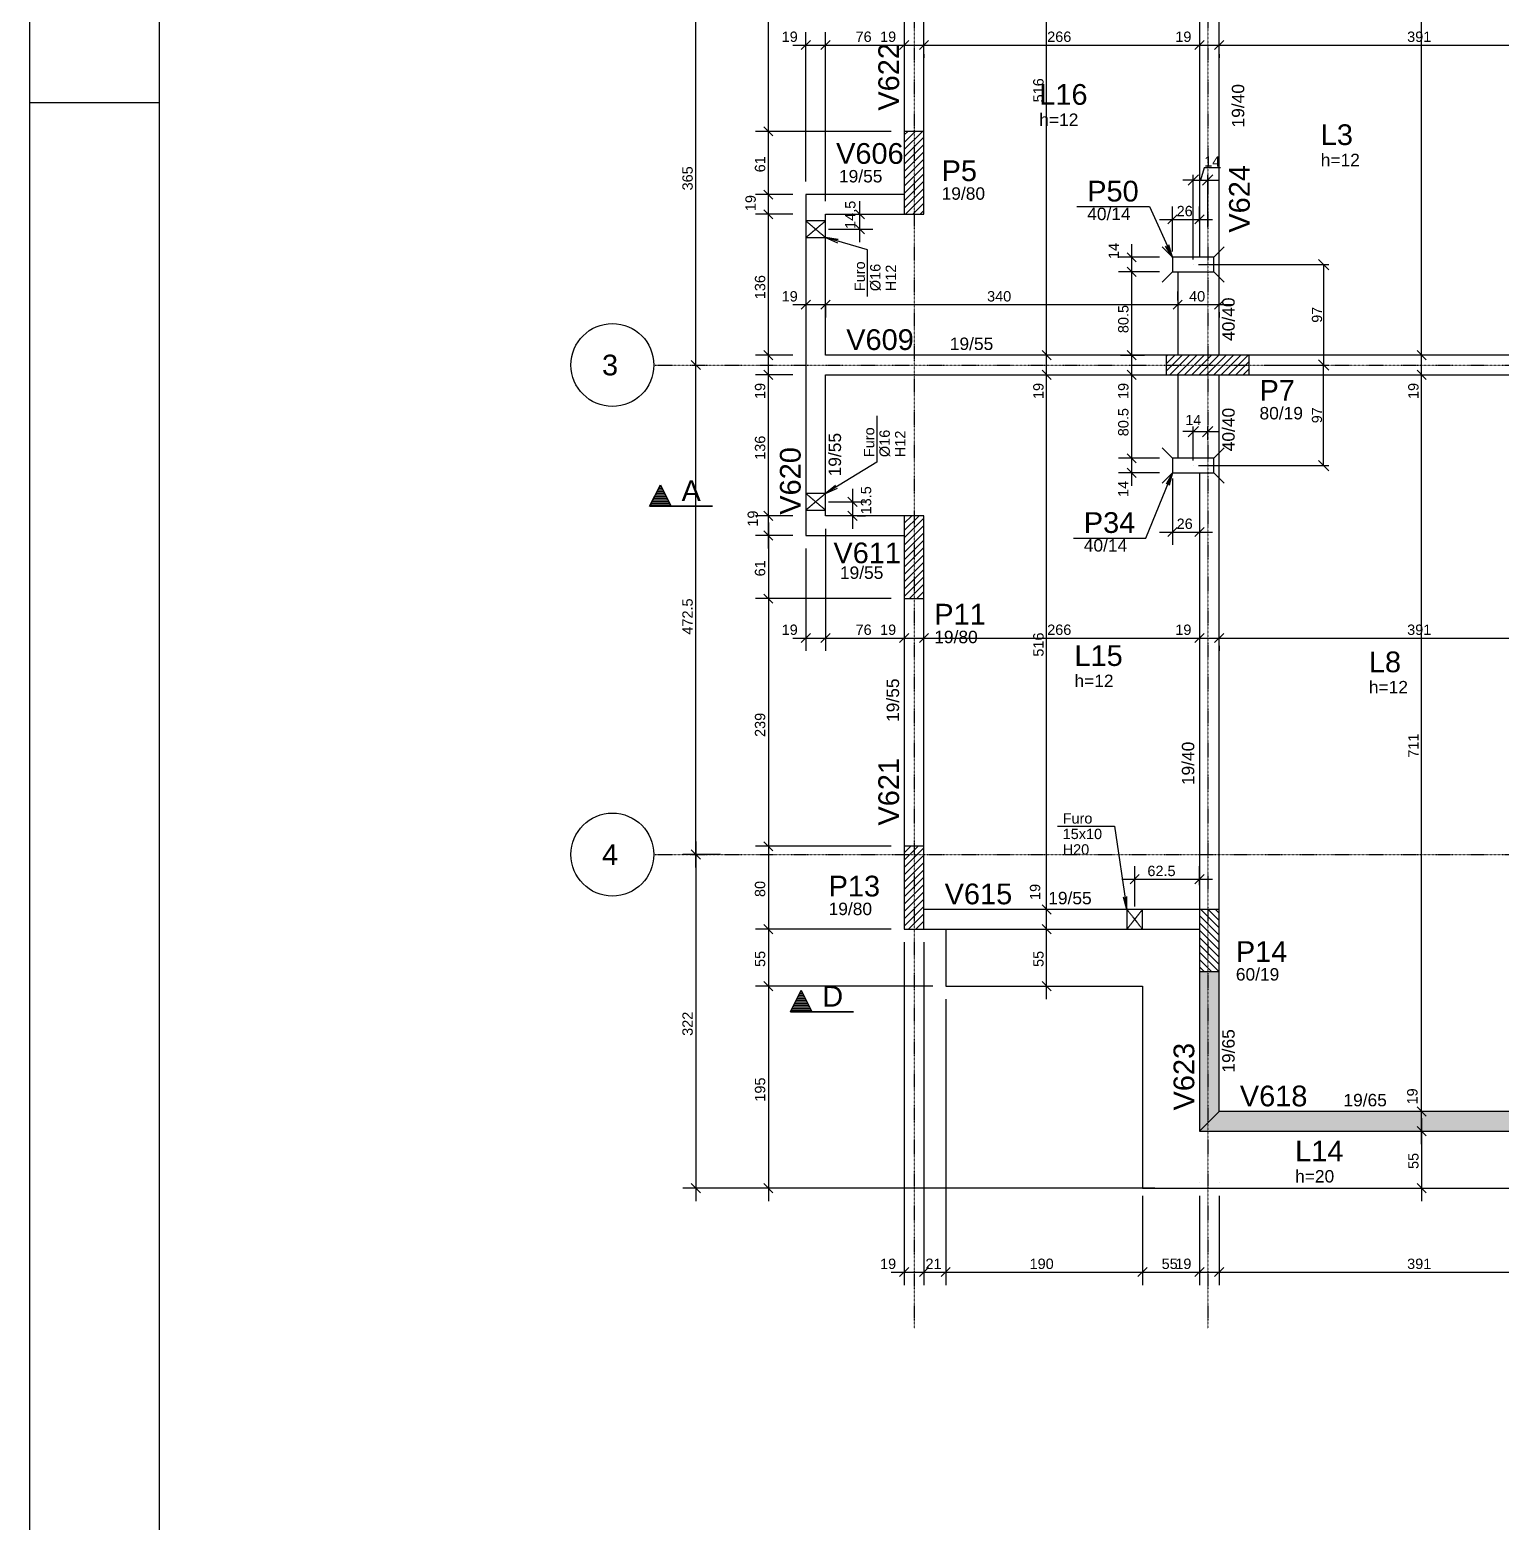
# Model space of a CAD drawing. Extents: x 37185 to 43130, y -8131 to -3926.
# Drawn here: x 37185 to 38605, y -6532 to -5091 of the extents above; entities that cross this region are included whole.
import ezdxf

# ---------------------------------------------------------------- set-up
doc = ezdxf.new("R2010")
doc.units = 0
doc.header["$MEASUREMENT"] = 0
doc.linetypes.add('ESTILO_TQS_0001', pattern=[1, 0.7, -0.3])
doc.linetypes.add('ESTILO_TQS_0004', pattern=[1.12, 0.5, -0.2, 0.01, -0.2, 0.01, -0.2])
doc.layers.get('0').update_dxf_attribs({"linetype": 'CONTINUOUS'})
doc.layers.get('Defpoints').update_dxf_attribs({"linetype": 'CONTINUOUS'})
for name, color, linetype in [('20', 7, 'CONTINUOUS'), ('21', 5, 'CONTINUOUS'), ('37', 4, 'CONTINUOUS'), ('38', 190, 'CONTINUOUS'), ('39', 74, 'CONTINUOUS'), ('41', 190, 'CONTINUOUS'), ('42', 3, 'CONTINUOUS'), ('43', 3, 'CONTINUOUS'), ('44', 3, 'CONTINUOUS'), ('45', 2, 'CONTINUOUS'), ('46', 2, 'CONTINUOUS'), ('47', 2, 'CONTINUOUS'), ('50', 5, 'CONTINUOUS'), ('51', 5, 'CONTINUOUS'), ('53', 242, 'CONTINUOUS'), ('54', 242, 'CONTINUOUS'), ('55', 12, 'CONTINUOUS'), ('56', 51, 'CONTINUOUS'), ('70', 160, 'CONTINUOUS'), ('75', 9, 'CONTINUOUS'), ('79', 12, 'CONTINUOUS'), ('80', 6, 'CONTINUOUS'), ('82', 252, 'CONTINUOUS')]:
    doc.layers.add(name, color=color, linetype=linetype)
doc.styles.add('Arial_2mm 1-50', font='arial.ttf', dxfattribs={"height": 9.835329})
doc.styles.add('TQS_ARIAL', font='arial.ttf')
doc.dimstyles.new('Diagonal 2mm 1-50', dxfattribs={"dimscale": 30.48, "dimtxt": 9.8353, "dimasz": 0.328084, "dimexe": 0.164042, "dimexo": 0.164042, "dimgap": 0.04101, "dimtad": 1, "dimdec": 1, "dimdsep": 46, "dimtxsty": 'Arial_2mm 1-50', "dimblk1": 'OBLIQUE', "dimblk2": 'OBLIQUE', "dimsah": 1, "dimcen": 0.09, "dimadec": 8, "dimazin": 0, "dimtfac": 1, "dimtdec": 8, "dimtmove": 1, "dimatfit": 0, "dimfxl": 1, "dimtvp": 1, "dimtfillclr": 256, "dimtolj": 1, "dimtzin": 0, "dimarcsym": 2})

# ---------------------------------------------------------------- blocks, each defined once
blk = doc.blocks.new('_Oblique')
at = {"color": 0, "linetype": 'ByBlock', "lineweight": -2}
blk.add_line((-0.5, -0.5), (0.5, 0.5), dxfattribs=at)
blk = doc.blocks.new('*D36')
at = {"layer": '55', "color": 0, "linetype": 'Continuous', "lineweight": -2}
for p, q in [((38318.2, -5224.4), (38314.7, -5236.2)), ((38333.9, -5224.4), (38318.2, -5224.4)), ((38307.7, -5236.2), (38297.7, -5236.2)), ((38307.7, -5312.7), (38307.7, -5231.2)), ((38307.7, -5236.2), (38321.7, -5236.2)), ((38321.7, -5281.9), (38321.7, -5231.2)), ((38321.7, -5236.2), (38331.7, -5236.2))]:
    blk.add_line(p, q, dxfattribs=at)
at = {"layer": 'Defpoints', "color": 0, "linetype": 'Continuous'}
for p in [(38321.7, -5236.2), (38321.7, -5286.9), (38307.7, -5317.7)]:
    blk.add_point(p, dxfattribs=at)
at = {"layer": '55', "color": 0, "linetype": 'Continuous', "lineweight": -2, "xscale": 10, "yscale": 10, "zscale": 10}
blk.add_blockref('_Oblique', (38307.7, -5236.2), dxfattribs=at)
at = {"layer": '55', "color": 0, "linetype": 'Continuous', "lineweight": -2, "xscale": 10, "yscale": 10, "zscale": 10, "rotation": 180}
blk.add_blockref('_Oblique', (38321.7, -5236.2), dxfattribs=at)
at = {"layer": '55', "color": 0, "linetype": 'Continuous', "insert": (38326, -5218.2), "char_height": 9.84, "attachment_point": 5, "style": 'Arial_2mm 1-50'}
blk.add_mtext('\\A1;14', dxfattribs=at)
blk = doc.blocks.new('*D37')
at = {"layer": '55', "color": 0, "linetype": 'Continuous', "lineweight": -2}
for p, q in [((38312.7, -5317.7), (38438.5, -5317.7)), ((38433.5, -5317.7), (38433.5, -5414.7)), ((38397.2, -5414.7), (38438.5, -5414.7))]:
    blk.add_line(p, q, dxfattribs=at)
at = {"layer": 'Defpoints', "color": 0, "linetype": 'Continuous'}
for p in [(38307.7, -5317.7), (38392.2, -5414.7), (38433.5, -5414.7)]:
    blk.add_point(p, dxfattribs=at)
at = {"layer": '55', "color": 0, "linetype": 'Continuous', "lineweight": -2, "xscale": 10, "yscale": 10, "zscale": 10}
for p, rotation in [((38433.5, -5317.7), 90), ((38433.5, -5414.7), 270)]:
    blk.add_blockref('_Oblique', p, dxfattribs=dict(at, rotation=rotation))
at = {"layer": '55', "color": 0, "linetype": 'Continuous', "insert": (38427.2, -5366.2), "char_height": 9.84, "attachment_point": 5, "rotation": 90, "style": 'Arial_2mm 1-50'}
blk.add_mtext('\\A1;97', dxfattribs=at)
blk = doc.blocks.new('*D38')
at = {"layer": '55', "color": 0, "linetype": 'Continuous', "lineweight": -2}
for p, q in [((38307.7, -5479), (38297.7, -5479)), ((38307.7, -5506.7), (38307.7, -5474)), ((38307.7, -5479), (38321.7, -5479)), ((38321.7, -5486.9), (38321.7, -5474)), ((38321.7, -5479), (38331.7, -5479))]:
    blk.add_line(p, q, dxfattribs=at)
at = {"layer": 'Defpoints', "color": 0, "linetype": 'Continuous'}
for p in [(38321.7, -5479), (38321.7, -5491.9), (38307.7, -5511.7)]:
    blk.add_point(p, dxfattribs=at)
at = {"layer": '55', "color": 0, "linetype": 'Continuous', "lineweight": -2, "xscale": 10, "yscale": 10, "zscale": 10}
blk.add_blockref('_Oblique', (38307.7, -5479), dxfattribs=at)
at = {"layer": '55', "color": 0, "linetype": 'Continuous', "lineweight": -2, "xscale": 10, "yscale": 10, "zscale": 10, "rotation": 180}
blk.add_blockref('_Oblique', (38321.7, -5479), dxfattribs=at)
at = {"layer": '55', "color": 0, "linetype": 'Continuous', "insert": (38307.7, -5467.8), "char_height": 9.84, "attachment_point": 5, "style": 'Arial_2mm 1-50'}
blk.add_mtext('\\A1;14', dxfattribs=at)
blk = doc.blocks.new('*D39')
at = {"layer": '55', "color": 0, "linetype": 'Continuous', "lineweight": -2}
for p, q in [((38375.7, -5414.7), (38438.5, -5414.7)), ((38433.5, -5511.7), (38433.5, -5414.7)), ((38312.7, -5511.7), (38438.5, -5511.7))]:
    blk.add_line(p, q, dxfattribs=at)
at = {"layer": 'Defpoints', "color": 0, "linetype": 'Continuous'}
for p in [(38370.7, -5414.7), (38433.5, -5414.7), (38307.7, -5511.7)]:
    blk.add_point(p, dxfattribs=at)
at = {"layer": '55', "color": 0, "linetype": 'Continuous', "lineweight": -2, "xscale": 10, "yscale": 10, "zscale": 10}
for p, rotation in [((38433.5, -5414.7), 90), ((38433.5, -5511.7), 270)]:
    blk.add_blockref('_Oblique', p, dxfattribs=dict(at, rotation=rotation))
at = {"layer": '55', "color": 0, "linetype": 'Continuous', "insert": (38427.2, -5463.2), "char_height": 9.84, "attachment_point": 5, "rotation": 90, "style": 'Arial_2mm 1-50'}
blk.add_mtext('\\A1;97', dxfattribs=at)

msp = doc.modelspace()

# ---------------------------------------------------------------- linework, layer by layer
at = {"layer": '20', "linetype": 'Continuous'}
for p, q in [((37184.54, -8131.33), (37184.54, -3926.33)), ((37184.54, -5161.33), (37309.54, -5161.33))]:
    msp.add_line(p, q, dxfattribs=at)
at = {"layer": '21', "linetype": 'Continuous'}
msp.add_line((37309.54, -3976.33), (37309.54, -8081.33), dxfattribs=at)
at = {"layer": '37', "linetype": 'Continuous'}
for points in [[(38313.69, -4889.18), (38313.69, -5310.68)], [(38332.69, -5317.68), (38332.69, -4889.18)], [(38028.69, -4950.18), (38028.69, -5189.18)], [(38047.69, -5189.18), (38047.69, -4950.18)], [(38028.69, -5250.18), (37933.69, -5250.18)], [(37933.69, -5250.18), (37933.69, -5414.68)], [(37952.69, -5269.18), (38028.69, -5269.18)], [(37952.69, -5405.18), (37952.69, -5269.18)], [(38292.69, -5324.68), (38292.69, -5405.18)], [(38332.69, -5405.18), (38332.69, -5317.68)], [(37933.69, -5414.68), (37933.69, -5579.18)], [(38281.69, -5405.18), (37952.69, -5405.18)], [(38723.69, -5405.18), (38361.69, -5405.18)], [(37952.69, -5424.18), (38281.69, -5424.18)], [(37952.69, -5560.18), (37952.69, -5424.18)], [(38292.69, -5424.18), (38292.69, -5504.68)], [(38332.69, -5511.68), (38332.69, -5424.18)], [(38361.69, -5424.18), (38723.69, -5424.18)], [(38332.69, -5940.18), (38332.69, -5511.68)], [(38313.69, -5518.68), (38313.69, -5940.18)], [(38028.69, -5560.18), (37952.69, -5560.18)], [(37933.69, -5579.18), (38028.69, -5579.18)], [(38028.69, -5640.18), (38028.69, -5879.18)], [(38047.69, -5879.18), (38047.69, -5640.18)], [(38313.69, -5940.18), (38047.69, -5940.18)], [(38047.69, -5959.18), (38313.69, -5959.18)], [(38313.69, -6000.18), (38313.69, -6154.18)], [(38332.69, -6135.18), (38332.69, -6000.18)], [(38723.69, -6135.18), (38332.69, -6135.18)], [(38313.69, -6154.18), (38742.69, -6154.18)]]:
    msp.add_lwpolyline(points, dxfattribs=at)
at = {"layer": '38', "linetype": 'Continuous'}
for points in [[(38287.69, -5324.68), (38327.69, -5324.68), (38327.69, -5310.68), (38287.69, -5310.68), (38287.69, -5324.68)], [(38287.69, -5518.68), (38327.69, -5518.68), (38327.69, -5504.68), (38287.69, -5504.68), (38287.69, -5518.68)]]:
    msp.add_lwpolyline(points, dxfattribs=at)
at = {"layer": '39', "linetype": 'Continuous'}
for p, q in [((38028.69, -5206.82), (38046.33, -5189.18)), ((38028.69, -5199.75), (38039.26, -5189.18)), ((38028.69, -5192.67), (38032.19, -5189.18)), ((38028.69, -5213.89), (38047.69, -5194.89)), ((38028.69, -5220.96), (38047.69, -5201.96)), ((38028.69, -5228.03), (38047.69, -5209.03)), ((38028.69, -5235.1), (38047.69, -5216.1)), ((38028.69, -5242.17), (38047.69, -5223.17)), ((38028.69, -5249.24), (38047.69, -5230.24)), ((38028.69, -5256.31), (38047.69, -5237.31)), ((38028.69, -5263.39), (38047.69, -5244.39)), ((38029.97, -5269.18), (38047.69, -5251.46)), ((38037.04, -5269.18), (38047.69, -5258.53)), ((38044.11, -5269.18), (38047.69, -5265.6)), ((38281.69, -5420.51), (38297.02, -5405.18)), ((38281.69, -5413.44), (38289.95, -5405.18)), ((38281.69, -5406.36), (38282.88, -5405.18)), ((38285.09, -5424.18), (38304.09, -5405.18)), ((38292.16, -5424.18), (38311.16, -5405.18)), ((38299.24, -5424.18), (38318.24, -5405.18)), ((38306.31, -5424.18), (38325.31, -5405.18)), ((38313.38, -5424.18), (38332.38, -5405.18)), ((38320.45, -5424.18), (38339.45, -5405.18)), ((38327.52, -5424.18), (38346.52, -5405.18)), ((38334.59, -5424.18), (38353.59, -5405.18)), ((38341.66, -5424.18), (38360.66, -5405.18)), ((38348.73, -5424.18), (38361.69, -5411.22)), ((38355.8, -5424.18), (38361.69, -5418.29)), ((38028.69, -5574.51), (38043.03, -5560.18)), ((38028.69, -5567.44), (38035.96, -5560.18)), ((38028.69, -5560.37), (38028.88, -5560.18)), ((38028.69, -5581.58), (38047.69, -5562.58)), ((38028.69, -5588.65), (38047.69, -5569.65)), ((38028.69, -5595.73), (38047.69, -5576.73)), ((38028.69, -5602.8), (38047.69, -5583.8)), ((38028.69, -5609.87), (38047.69, -5590.87)), ((38028.69, -5616.94), (38047.69, -5597.94)), ((38028.69, -5624.01), (38047.69, -5605.01)), ((38028.69, -5631.08), (38047.69, -5612.08)), ((38028.69, -5638.15), (38047.69, -5619.15)), ((38033.74, -5640.18), (38047.69, -5626.22)), ((38040.81, -5640.18), (38047.69, -5633.29)), ((38028.69, -5892.71), (38042.22, -5879.18)), ((38028.69, -5885.64), (38035.15, -5879.18)), ((38028.69, -5899.78), (38047.69, -5880.78)), ((38028.69, -5906.85), (38047.69, -5887.85)), ((38028.69, -5913.92), (38047.69, -5894.92)), ((38028.69, -5920.99), (38047.69, -5901.99)), ((38028.69, -5928.07), (38047.69, -5909.07)), ((38028.69, -5935.14), (38047.69, -5916.14)), ((38028.69, -5942.21), (38047.69, -5923.21)), ((38028.69, -5949.28), (38047.69, -5930.28)), ((38028.69, -5956.35), (38047.69, -5937.35)), ((38032.94, -5959.18), (38047.69, -5944.42)), ((38313.69, -5945.97), (38332.69, -5964.97)), ((38314.97, -5940.18), (38332.69, -5957.9)), ((38322.04, -5940.18), (38332.69, -5950.83)), ((38329.11, -5940.18), (38332.69, -5943.76)), ((38040.01, -5959.18), (38047.69, -5951.49)), ((38047.08, -5959.18), (38047.69, -5958.56)), ((38313.69, -5953.04), (38332.69, -5972.04)), ((38313.69, -5960.12), (38332.69, -5979.12)), ((38313.69, -5967.19), (38332.69, -5986.19)), ((38313.69, -5974.26), (38332.69, -5993.26)), ((38313.69, -5981.33), (38332.54, -6000.18)), ((38313.69, -5988.4), (38325.47, -6000.18)), ((38313.69, -5995.47), (38318.4, -6000.18))]:
    msp.add_line(p, q, dxfattribs=at)
for points in [[(38028.69, -5269.18), (38047.69, -5269.18), (38047.69, -5189.18), (38028.69, -5189.18), (38028.69, -5269.18)], [(38281.69, -5424.18), (38361.69, -5424.18), (38361.69, -5405.18), (38281.69, -5405.18), (38281.69, -5424.18)], [(38028.69, -5640.18), (38047.69, -5640.18), (38047.69, -5560.18), (38028.69, -5560.18), (38028.69, -5640.18)], [(38028.69, -5959.18), (38047.69, -5959.18), (38047.69, -5879.18), (38028.69, -5879.18), (38028.69, -5959.18)], [(38332.69, -6000.18), (38332.69, -5940.18), (38313.69, -5940.18), (38313.69, -6000.18), (38332.69, -6000.18)]]:
    msp.add_lwpolyline(points, dxfattribs=at)
at = {"layer": '41', "linetype": 'Continuous'}
for p, q in [((38287.69, -5310.68), (38277.69, -5300.68)), ((38327.69, -5310.68), (38337.69, -5300.68)), ((38287.69, -5324.68), (38277.69, -5334.68)), ((38327.69, -5324.68), (38337.69, -5334.68)), ((38287.69, -5504.68), (38277.69, -5494.68)), ((38327.69, -5504.68), (38337.69, -5494.68)), ((38287.69, -5518.68), (38277.69, -5528.68)), ((38327.69, -5518.68), (38337.69, -5528.68))]:
    msp.add_line(p, q, dxfattribs=at)
at = {"layer": '50', "linetype": 'Continuous'}
for centre in [(37746.92, -5414.68), (37746.92, -5887.18)]:
    msp.add_circle(centre, 40, dxfattribs=at)
at = {"layer": '53', "linetype": 'ESTILO_TQS_0001'}
for points in [[(37943.19, -5283.67), (37952.69, -5291.67), (37952.69, -5275.67), (37943.19, -5283.67), (37952.69, -5275.67), (37933.69, -5275.67), (37943.19, -5283.67), (37933.69, -5275.67), (37933.69, -5291.67), (37943.19, -5283.67), (37933.69, -5291.67), (37952.69, -5291.67), (37943.19, -5283.67)], [(37943.19, -5546.67), (37952.69, -5554.67), (37952.69, -5538.67), (37943.19, -5546.67), (37952.69, -5538.67), (37933.69, -5538.67), (37943.19, -5546.67), (37933.69, -5538.67), (37933.69, -5554.67), (37943.19, -5546.67), (37933.69, -5554.67), (37952.69, -5554.67), (37943.19, -5546.67)], [(38251.2, -5949.68), (38243.7, -5959.18), (38258.7, -5959.18), (38251.2, -5949.68), (38258.7, -5959.18), (38258.7, -5940.18), (38251.2, -5949.68), (38258.7, -5940.18), (38243.7, -5940.18), (38251.2, -5949.68), (38243.7, -5940.18), (38243.7, -5959.18), (38251.2, -5949.68)]]:
    msp.add_lwpolyline(points, dxfattribs=at)
at = {"layer": '56', "linetype": 'Continuous'}
for points in [[(38332.69, -6135.18), (38332.69, -6000.28), (38313.69, -6000.28), (38313.69, -6154.18), (38332.69, -6135.18)], [(38313.69, -6154.18), (38742.69, -6154.18), (38723.69, -6135.18), (38332.69, -6135.18), (38313.69, -6154.18)]]:
    msp.add_lwpolyline(points, dxfattribs=at)
for points in [[(38332.69, -6135.18), (38332.69, -6000.28), (38313.69, -6000.28)], [(38332.69, -6135.18), (38313.69, -6000.28), (38313.69, -6154.18)], [(38332.69, -6135.18), (38313.69, -6154.18), (38332.69, -6135.18)], [(38313.69, -6154.18), (38742.69, -6154.18), (38723.69, -6135.18)], [(38313.69, -6154.18), (38723.69, -6135.18), (38332.69, -6135.18)], [(38313.69, -6154.18), (38332.69, -6135.18), (38313.69, -6154.18)]]:
    msp.add_solid(points, dxfattribs=at)
at = {"layer": '70', "linetype": 'ESTILO_TQS_0004'}
for p, q in [((38038.19, -4428.65), (38038.19, -6344.57)), ((38321.69, -4428.65), (38321.69, -6344.57)), ((37786.92, -5414.68), (40085.57, -5414.68)), ((37786.92, -5887.18), (40085.57, -5887.18))]:
    msp.add_line(p, q, dxfattribs=at)
at = {"layer": '75', "linetype": 'Continuous'}
for p, q in [((38528.19, -5417.68), (38528.19, -4681.68)), ((38166.19, -5417.68), (38166.19, -4876.68)), ((37897.49, -5201.68), (37897.49, -4937.68)), ((37827.5, -5427.18), (37827.5, -5037.18)), ((37933.69, -5237.68), (37933.69, -5093.33)), ((37952.69, -5256.68), (37952.69, -5093.33)), ((37952.69, -5256.68), (37952.69, -5093.33)), ((37921.19, -5105.83), (37965.19, -5105.83)), ((37929.27, -5110.25), (37938.11, -5101.41)), ((37940.19, -5105.83), (38041.19, -5105.83)), ((37948.27, -5110.25), (37957.11, -5101.41)), ((37948.27, -5110.25), (37957.11, -5101.41)), ((38016.19, -5105.83), (38060.19, -5105.83)), ((38024.27, -5110.25), (38033.11, -5101.41)), ((38024.27, -5110.25), (38033.11, -5101.41)), ((38028.69, -5102.07), (38028.69, -5102.07)), ((38028.69, -5105.83), (38028.69, -5105.83)), ((38035.19, -5105.83), (38326.19, -5105.83)), ((38043.27, -5110.25), (38052.11, -5101.41)), ((38043.27, -5110.25), (38052.11, -5101.41)), ((38047.69, -5102.07), (38047.69, -5102.07)), ((38047.69, -5102.07), (38047.69, -5102.07)), ((38301.19, -5105.83), (38345.19, -5105.83)), ((38309.27, -5110.25), (38318.11, -5101.41)), ((38309.27, -5110.25), (38318.11, -5101.41)), ((38313.69, -5102.07), (38313.69, -5102.07)), ((38313.69, -5102.07), (38313.69, -5102.07)), ((38320.19, -5105.83), (38736.19, -5105.83)), ((38328.27, -5110.25), (38337.11, -5101.41)), ((38328.27, -5110.25), (38337.11, -5101.41)), ((38332.69, -5102.07), (38332.69, -5102.07)), ((38332.69, -5102.07), (38332.69, -5102.07)), ((38028.69, -5114.57), (38028.69, -5118.33)), ((38047.69, -5114.57), (38047.69, -5118.33)), ((38047.69, -5114.57), (38047.69, -5118.33)), ((38313.69, -5114.57), (38313.69, -5118.33)), ((38313.69, -5114.57), (38313.69, -5118.33)), ((38332.69, -5114.57), (38332.69, -5118.33)), ((38332.69, -5114.57), (38332.69, -5118.33)), ((37901.91, -5193.6), (37893.07, -5184.76)), ((37901.91, -5193.6), (37893.07, -5184.76)), ((37897.49, -5262.68), (37897.49, -5176.68)), ((38016.19, -5189.18), (37884.99, -5189.18)), ((38016.19, -5189.18), (37884.99, -5189.18)), ((38028.69, -5189.18), (38028.69, -5189.18)), ((38028.69, -5189.18), (38028.69, -5189.18)), ((37897.49, -5281.68), (37897.49, -5237.68)), ((37921.19, -5250.18), (37884.99, -5250.18)), ((37921.19, -5250.18), (37884.99, -5250.18)), ((37901.91, -5254.6), (37893.07, -5245.76)), ((37901.91, -5254.6), (37893.07, -5245.76)), ((37897.49, -5417.68), (37897.49, -5256.68)), ((37933.69, -5250.18), (37933.69, -5250.18)), ((37933.69, -5250.18), (37933.69, -5250.18)), ((37933.69, -5250.18), (37933.69, -5250.18)), ((37985.93, -5296.17), (37985.93, -5256.68)), ((37921.19, -5269.18), (37884.99, -5269.18)), ((37921.19, -5269.18), (37884.99, -5269.18)), ((37901.91, -5273.6), (37893.07, -5264.76)), ((37901.91, -5273.6), (37893.07, -5264.76)), ((37933.69, -5269.18), (37933.69, -5269.18)), ((37933.69, -5269.18), (37933.69, -5269.18)), ((37952.69, -5269.18), (37952.69, -5269.18)), ((37952.69, -5269.18), (37952.69, -5269.18)), ((37969.63, -5269.18), (37969.63, -5269.18)), ((37990.35, -5273.6), (37981.51, -5264.76)), ((37982.13, -5269.18), (37998.43, -5269.18)), ((38283.27, -5278.5), (38292.11, -5269.66)), ((38287.69, -5305.18), (38287.69, -5261.58)), ((38309.27, -5278.5), (38318.11, -5269.66)), ((38313.69, -5276.75), (38313.69, -5261.58)), ((37943.19, -5283.67), (37943.19, -5283.67)), ((37955.69, -5283.67), (37998.43, -5283.67)), ((37990.35, -5288.09), (37981.51, -5279.25)), ((38275.19, -5274.08), (38326.19, -5274.08)), ((38248.18, -5298.18), (38248.18, -5337.18)), ((38313.69, -5289.25), (38313.69, -5289.25)), ((38275.19, -5310.68), (38235.68, -5310.68)), ((38243.76, -5306.26), (38252.59, -5315.1)), ((38248.18, -5312.18), (38248.18, -5417.68)), ((38287.69, -5310.68), (38287.69, -5310.68)), ((38275.19, -5324.68), (38235.68, -5324.68)), ((38275.19, -5324.68), (38235.68, -5324.68)), ((38243.76, -5320.26), (38252.59, -5329.1)), ((38243.76, -5320.26), (38252.59, -5329.1)), ((38287.69, -5317.68), (38287.69, -5317.68)), ((38287.69, -5324.68), (38287.69, -5324.68)), ((38287.69, -5324.68), (38287.69, -5324.68)), ((37933.69, -5340.56), (37933.69, -5340.56)), ((37921.19, -5356.37), (37965.19, -5356.37)), ((37929.27, -5360.79), (37938.11, -5351.95)), ((37933.69, -5353.06), (37933.69, -5368.87)), ((37940.19, -5356.37), (38305.19, -5356.37)), ((37948.27, -5360.79), (37957.11, -5351.95)), ((37948.27, -5360.79), (37957.11, -5351.95)), ((37952.69, -5348.36), (37952.69, -5343.87)), ((37952.69, -5343.87), (37952.69, -5343.87)), ((37952.69, -5356.37), (37952.69, -5368.87)), ((38280.19, -5356.37), (38345.19, -5356.37)), ((38288.27, -5360.79), (38297.11, -5351.95)), ((38288.27, -5360.79), (38297.11, -5351.95)), ((38292.69, -5352.43), (38292.69, -5343.87)), ((38292.69, -5352.43), (38292.69, -5343.87)), ((38328.27, -5360.79), (38337.11, -5351.95)), ((38332.69, -5351.24), (38332.69, -5351.24)), ((37952.69, -5360.86), (37952.69, -5360.86)), ((38292.69, -5364.93), (38292.69, -5364.93)), ((38292.69, -5364.93), (38292.69, -5364.93)), ((38332.69, -5363.74), (38332.69, -5368.87)), ((37901.91, -5409.6), (37893.07, -5400.76)), ((37901.91, -5409.6), (37893.07, -5400.76)), ((37897.49, -5436.68), (37897.49, -5392.68)), ((38170.61, -5409.6), (38161.77, -5400.76)), ((38170.61, -5409.6), (38161.77, -5400.76)), ((38166.19, -5436.68), (38166.19, -5392.68)), ((38243.76, -5400.76), (38252.59, -5409.6)), ((38243.76, -5400.76), (38252.59, -5409.6)), ((38248.18, -5392.68), (38248.18, -5436.68)), ((38532.61, -5409.6), (38523.77, -5400.76)), ((38532.61, -5409.6), (38523.77, -5400.76)), ((38528.19, -5436.68), (38528.19, -5392.68)), ((37831.92, -5419.1), (37823.08, -5410.26)), ((37831.92, -5419.1), (37823.08, -5410.26)), ((37827.5, -5899.68), (37827.5, -5402.18)), ((37827.5, -5414.68), (37827.5, -5414.68)), ((37827.5, -5414.68), (37827.5, -5414.68)), ((37921.19, -5405.18), (37884.99, -5405.18)), ((37921.19, -5405.18), (37884.99, -5405.18)), ((37897.49, -5572.68), (37897.49, -5411.68)), ((37933.69, -5405.18), (37933.69, -5405.18)), ((37933.69, -5405.18), (37933.69, -5405.18)), ((38166.19, -5405.18), (38166.19, -5405.18)), ((38166.19, -5405.18), (38166.19, -5405.18)), ((38166.19, -5952.68), (38166.19, -5411.68)), ((38225.04, -5405.18), (38225.04, -5405.18)), ((38225.04, -5405.18), (38225.04, -5405.18)), ((38237.54, -5405.18), (38260.68, -5405.18)), ((38237.54, -5405.18), (38260.68, -5405.18)), ((38248.18, -5411.68), (38248.18, -5517.18)), ((38528.19, -5405.18), (38528.19, -5405.18)), ((38528.19, -5405.18), (38528.19, -5405.18)), ((38528.19, -6147.68), (38528.19, -5411.68)), ((37921.19, -5424.18), (37884.99, -5424.18)), ((37921.19, -5424.18), (37884.99, -5424.18)), ((37901.91, -5428.6), (37893.07, -5419.76)), ((37901.91, -5428.6), (37893.07, -5419.76)), ((37933.69, -5424.18), (37933.69, -5424.18)), ((37933.69, -5424.18), (37933.69, -5424.18)), ((38170.61, -5428.6), (38161.77, -5419.76)), ((38170.61, -5428.6), (38161.77, -5419.76)), ((38166.19, -5424.18), (38166.19, -5424.18)), ((38166.19, -5424.18), (38166.19, -5424.18)), ((38230.94, -5424.18), (38230.94, -5424.18)), ((38230.94, -5424.18), (38230.94, -5424.18)), ((38243.44, -5424.18), (38260.68, -5424.18)), ((38243.44, -5424.18), (38260.68, -5424.18)), ((38243.76, -5419.76), (38252.59, -5428.6)), ((38243.76, -5419.76), (38252.59, -5428.6)), ((38532.61, -5428.6), (38523.77, -5419.76)), ((38532.61, -5428.6), (38523.77, -5419.76)), ((38528.19, -5424.18), (38528.19, -5424.18)), ((38528.19, -5424.18), (38528.19, -5424.18)), ((38243.76, -5500.26), (38252.59, -5509.1)), ((38243.76, -5500.26), (38252.59, -5509.1)), ((38248.18, -5492.18), (38248.18, -5531.18)), ((38275.19, -5504.68), (38235.68, -5504.68)), ((38275.19, -5504.68), (38235.68, -5504.68)), ((38243.76, -5514.26), (38252.59, -5523.1)), ((38287.69, -5504.68), (38287.69, -5504.68)), ((38287.69, -5504.68), (38287.69, -5504.68)), ((38287.69, -5511.68), (38287.69, -5511.68)), ((37782.91, -5551.06), (37793.28, -5530.32)), ((37783.05, -5550.98), (37793.28, -5530.52)), ((37793.28, -5530.32), (37803.61, -5550.98)), ((37793.28, -5530.52), (37803.51, -5550.98)), ((38275.19, -5518.68), (38235.68, -5518.68)), ((38287.69, -5518.68), (38287.69, -5518.68)), ((38287.69, -5524.18), (38287.69, -5588.38)), ((37786.2, -5544.68), (37800.36, -5544.68)), ((37787, -5543.09), (37799.57, -5543.09)), ((37787.8, -5541.49), (37798.77, -5541.49)), ((37788.59, -5539.9), (37797.97, -5539.9)), ((37789.39, -5538.3), (37797.17, -5538.3)), ((37790.19, -5536.7), (37796.37, -5536.7)), ((37790.99, -5535.11), (37795.58, -5535.11)), ((37791.78, -5533.51), (37794.78, -5533.51)), ((37792.58, -5531.92), (37793.98, -5531.92)), ((37974.25, -5542.25), (37983.09, -5551.09)), ((37978.67, -5534.17), (37978.67, -5572.68)), ((37843.71, -5551.06), (37782.91, -5551.06)), ((37783.05, -5550.98), (37843.71, -5550.98)), ((37783.81, -5549.47), (37802.76, -5549.47)), ((37784.6, -5547.87), (37801.96, -5547.87)), ((37785.4, -5546.28), (37801.16, -5546.28)), ((37901.91, -5564.6), (37893.07, -5555.76)), ((37901.91, -5564.6), (37893.07, -5555.76)), ((37897.49, -5591.68), (37897.49, -5547.68)), ((37943.19, -5546.67), (37943.19, -5546.67)), ((37955.69, -5546.67), (37991.17, -5546.67)), ((37974.25, -5555.76), (37983.09, -5564.6)), ((38313.69, -5555.39), (38313.69, -5555.39)), ((37921.19, -5560.18), (37884.99, -5560.18)), ((37921.19, -5560.18), (37884.99, -5560.18)), ((37897.49, -5566.68), (37897.49, -5652.68)), ((37933.69, -5560.18), (37933.69, -5560.18)), ((37933.69, -5560.18), (37933.69, -5560.18)), ((37952.69, -5560.18), (37952.69, -5560.18)), ((37952.69, -5560.18), (37952.69, -5560.18)), ((37952.69, -5572.68), (37952.69, -5690.68)), ((37952.69, -5572.68), (37952.69, -5690.68)), ((37970.85, -5560.18), (37970.85, -5560.18)), ((37983.35, -5560.18), (37991.17, -5560.18)), ((38283.27, -5580.3), (38292.11, -5571.46)), ((38309.27, -5580.3), (38318.11, -5571.46)), ((38313.69, -5567.89), (38313.69, -5588.38)), ((37921.19, -5579.18), (37884.99, -5579.18)), ((37921.19, -5579.18), (37884.99, -5579.18)), ((37901.91, -5583.6), (37893.07, -5574.76)), ((37893.07, -5574.76), (37901.91, -5583.6)), ((37933.69, -5579.18), (37933.69, -5579.18)), ((37933.69, -5579.18), (37933.69, -5579.18)), ((37933.69, -5579.18), (37933.69, -5579.18)), ((38275.19, -5575.88), (38326.19, -5575.88)), ((37933.69, -5591.68), (37933.69, -5690.68)), ((37897.49, -5627.68), (37897.49, -5891.68)), ((38016.19, -5640.18), (37884.99, -5640.18)), ((38016.19, -5640.18), (37884.99, -5640.18)), ((37893.07, -5635.76), (37901.91, -5644.6)), ((37893.07, -5635.76), (37901.91, -5644.6)), ((38028.69, -5640.18), (38028.69, -5640.18)), ((38028.69, -5640.18), (38028.69, -5640.18)), ((37929.27, -5682.6), (37938.11, -5673.76)), ((37948.27, -5682.6), (37957.11, -5673.76)), ((37948.27, -5682.6), (37957.11, -5673.76)), ((38024.27, -5682.6), (38033.11, -5673.76)), ((38024.27, -5682.6), (38033.11, -5673.76)), ((38028.69, -5669.75), (38028.69, -5669.75)), ((38028.69, -5669.75), (38028.69, -5669.75)), ((38043.27, -5682.6), (38052.11, -5673.76)), ((38043.27, -5682.6), (38052.11, -5673.76)), ((38047.69, -5670.67), (38047.69, -5665.68)), ((38047.69, -5670.67), (38047.69, -5665.68)), ((38309.27, -5682.6), (38318.11, -5673.76)), ((38309.27, -5682.6), (38318.11, -5673.76)), ((38313.69, -5674.38), (38313.69, -5674.38)), ((38313.69, -5674.38), (38313.69, -5674.38)), ((38328.27, -5682.6), (38337.11, -5673.76)), ((38328.27, -5682.6), (38337.11, -5673.76)), ((38332.69, -5673.29), (38332.69, -5673.29)), ((38332.69, -5673.29), (38332.69, -5673.29)), ((37921.19, -5678.18), (37965.19, -5678.18)), ((37940.19, -5678.18), (38041.19, -5678.18)), ((38016.19, -5678.18), (38060.19, -5678.18)), ((38028.69, -5682.25), (38028.69, -5690.68)), ((38028.69, -5682.25), (38028.69, -5690.68)), ((38035.19, -5678.18), (38326.19, -5678.18)), ((38047.69, -5683.17), (38047.69, -5683.17)), ((38047.69, -5683.17), (38047.69, -5683.17)), ((38301.19, -5678.18), (38345.19, -5678.18)), ((38313.69, -5686.88), (38313.69, -5690.68)), ((38313.69, -5686.88), (38313.69, -5690.68)), ((38320.19, -5678.18), (38736.19, -5678.18)), ((38332.69, -5685.79), (38332.69, -5690.68)), ((38332.69, -5685.79), (38332.69, -5690.68)), ((37827.5, -5874.68), (37827.5, -6221.68)), ((37893.07, -5874.76), (37901.91, -5883.6)), ((37893.07, -5874.76), (37901.91, -5883.6)), ((37897.49, -5866.68), (37897.49, -5971.68)), ((37851.23, -5887.18), (37815, -5887.18)), ((37831.92, -5891.6), (37823.08, -5882.76)), ((37823.08, -5882.76), (37831.92, -5891.6)), ((37827.5, -5887.18), (37827.5, -5887.18)), ((37863.73, -5887.18), (37863.73, -5887.18)), ((38016.19, -5879.18), (37884.99, -5879.18)), ((38016.19, -5879.18), (37884.99, -5879.18)), ((38028.69, -5879.18), (38028.69, -5879.18)), ((38028.69, -5879.18), (38028.69, -5879.18)), ((38251.2, -5937.18), (38251.2, -5898.47)), ((38313.69, -5916.79), (38313.69, -5898.47)), ((38238.7, -5910.97), (38326.19, -5910.97)), ((38246.78, -5915.39), (38255.62, -5906.55)), ((38309.27, -5915.39), (38318.11, -5906.55)), ((38166.19, -5971.68), (38166.19, -5927.68)), ((38313.69, -5929.29), (38313.69, -5929.29)), ((37897.49, -5946.68), (37897.49, -6026.68)), ((38170.61, -5944.6), (38161.77, -5935.76)), ((38170.61, -5944.6), (38161.77, -5935.76)), ((38166.19, -5940.18), (38166.19, -5940.18)), ((38166.19, -5940.18), (38166.19, -5940.18)), ((38166.19, -6026.68), (38166.19, -5946.68)), ((38016.19, -5959.18), (37884.99, -5959.18)), ((38016.19, -5959.18), (37884.99, -5959.18)), ((37893.07, -5954.76), (37901.91, -5963.6)), ((37893.07, -5954.76), (37901.91, -5963.6)), ((38028.69, -5959.18), (38028.69, -5959.18)), ((38028.69, -5959.18), (38028.69, -5959.18)), ((38028.69, -5959.18), (38028.69, -5959.18)), ((38047.69, -5959.18), (38047.69, -5959.18)), ((38047.69, -5959.18), (38047.69, -5959.18)), ((38170.61, -5963.6), (38161.77, -5954.76)), ((38170.61, -5963.6), (38161.77, -5954.76)), ((38166.19, -5959.18), (38166.19, -5959.18)), ((38166.19, -5959.18), (38166.19, -5959.18)), ((38251.2, -5949.68), (38251.2, -5949.68)), ((38028.69, -5971.68), (38028.69, -6302.67)), ((38047.69, -5971.68), (38047.69, -6302.67)), ((38047.69, -5971.68), (38047.69, -6302.67)), ((37897.49, -6001.68), (37897.49, -6221.68)), ((38056.19, -6014.18), (37884.99, -6014.18)), ((38056.19, -6014.18), (37884.99, -6014.18)), ((37893.07, -6009.76), (37901.91, -6018.6)), ((37893.07, -6009.76), (37901.91, -6018.6)), ((37918.75, -6038.94), (37929.12, -6018.2)), ((37918.89, -6038.85), (37929.12, -6018.39)), ((37928.42, -6019.79), (37929.82, -6019.79)), ((37929.12, -6018.2), (37939.45, -6038.85)), ((37929.12, -6018.39), (37939.35, -6038.85)), ((38068.69, -6014.18), (38068.69, -6014.18)), ((38068.69, -6014.18), (38068.69, -6014.18)), ((38068.69, -6014.18), (38068.69, -6014.18)), ((38068.69, -6014.18), (38068.69, -6014.18)), ((38170.61, -6018.6), (38161.77, -6009.76)), ((38166.19, -6014.18), (38166.19, -6014.18)), ((37921.24, -6034.15), (37937, -6034.15)), ((37922.04, -6032.56), (37936.2, -6032.56)), ((37922.84, -6030.96), (37935.41, -6030.96)), ((37923.64, -6029.37), (37934.61, -6029.37)), ((37924.43, -6027.78), (37933.81, -6027.77)), ((37925.23, -6026.18), (37933.01, -6026.18)), ((37926.03, -6024.58), (37932.22, -6024.58)), ((37926.83, -6022.98), (37931.42, -6022.98)), ((37927.62, -6021.39), (37930.62, -6021.39)), ((38068.69, -6026.68), (38068.69, -6302.67)), ((38068.69, -6026.68), (38068.69, -6302.67)), ((37979.55, -6038.94), (37918.75, -6038.94)), ((37918.89, -6038.85), (37979.55, -6038.85)), ((37919.65, -6037.34), (37938.6, -6037.34)), ((37920.44, -6035.75), (37937.8, -6035.75)), ((38532.61, -6139.6), (38523.77, -6130.76)), ((38532.61, -6139.6), (38523.77, -6130.76)), ((38528.19, -6166.68), (38528.19, -6122.68)), ((38528.19, -6135.18), (38528.19, -6135.18)), ((38528.19, -6135.18), (38528.19, -6135.18)), ((38523.77, -6149.76), (38532.61, -6158.6)), ((38532.61, -6158.6), (38523.77, -6149.76)), ((38528.19, -6141.68), (38528.19, -6221.68)), ((38528.19, -6154.18), (38528.19, -6154.18)), ((38528.19, -6154.18), (38528.19, -6154.18)), ((37823.08, -6204.76), (37831.92, -6213.6)), ((37893.07, -6204.76), (37901.91, -6213.6)), ((38258.69, -6204.18), (38258.69, -6204.18)), ((38313.69, -6204.18), (38313.69, -6204.18)), ((38313.69, -6204.18), (38313.69, -6204.18)), ((38332.69, -6204.18), (38332.69, -6204.18)), ((38332.69, -6204.18), (38332.69, -6204.18)), ((38523.77, -6204.76), (38532.61, -6213.6)), ((38270.55, -6209.18), (37815, -6209.18)), ((38246.19, -6209.18), (37884.99, -6209.18)), ((38258.69, -6209.18), (38258.69, -6209.18)), ((38258.69, -6209.18), (38258.69, -6209.18)), ((38258.69, -6216.68), (38258.69, -6302.67)), ((38258.69, -6221.68), (38258.69, -6302.67)), ((38283.05, -6209.18), (38283.05, -6209.18)), ((38313.69, -6216.68), (38313.69, -6302.67)), ((38313.69, -6216.68), (38313.69, -6302.67)), ((38332.69, -6216.68), (38332.69, -6302.67)), ((38332.69, -6216.68), (38332.69, -6302.67)), ((38528.19, -6209.18), (38528.19, -6209.18)), ((38016.19, -6290.17), (38060.19, -6290.17)), ((38024.27, -6294.59), (38033.11, -6285.75)), ((38035.19, -6290.17), (38081.19, -6290.17)), ((38043.27, -6294.59), (38052.11, -6285.75)), ((38043.27, -6294.59), (38052.11, -6285.75)), ((38056.19, -6290.17), (38271.19, -6290.17)), ((38064.27, -6294.59), (38073.11, -6285.75)), ((38064.27, -6294.59), (38073.11, -6285.75)), ((38246.19, -6290.17), (38326.19, -6290.17)), ((38254.27, -6294.59), (38263.11, -6285.75)), ((38254.27, -6294.59), (38263.11, -6285.75)), ((38301.19, -6290.17), (38345.19, -6290.17)), ((38309.27, -6294.59), (38318.11, -6285.75)), ((38309.27, -6294.59), (38318.11, -6285.75)), ((38320.19, -6290.17), (38736.19, -6290.17)), ((38328.27, -6294.59), (38337.11, -6285.75)), ((38328.27, -6294.59), (38337.11, -6285.75))]:
    msp.add_line(p, q, dxfattribs=at)
for points in [[(38195.33, -5261.84), (38265.33, -5261.84), (38287.69, -5310.68), (38281.05, -5300.09), (38287.69, -5310.68), (38284.02, -5298.73)], [(37993.25, -5348.4), (37993.25, -5303.4), (37952.69, -5291.67), (37965.05, -5293.55), (37952.69, -5291.67), (37964.15, -5296.68)], [(38002.28, -5463.57), (38002.28, -5508.57), (37952.69, -5538.67), (37962.44, -5530.85), (37952.69, -5538.67), (37964.13, -5533.64)], [(38192.03, -5581.75), (38262.03, -5581.75), (38287.69, -5518.68), (38284.53, -5530.77), (38287.69, -5518.68), (38281.51, -5529.54)], [(38176.64, -5859.75), (38231.64, -5859.75), (38243.7, -5940.18), (38240.25, -5928.17), (38243.7, -5940.18), (38243.48, -5927.68)]]:
    msp.add_lwpolyline(points, dxfattribs=at)
at = {"layer": '79', "linetype": 'Continuous'}
for points in [[(37783.05, -5550.98), (37793.28, -5530.52), (37803.51, -5550.98), (37783.05, -5550.98)], [(37918.89, -6038.85), (37929.12, -6018.39), (37939.35, -6038.85), (37918.89, -6038.85)]]:
    msp.add_lwpolyline(points, dxfattribs=at)
at = {"layer": '80', "linetype": 'Continuous'}
for p, q in [((38068.69, -5959.18), (38068.69, -6014.18)), ((38068.69, -6014.18), (38258.69, -6014.18)), ((38258.69, -6014.18), (38258.69, -6209.18)), ((38258.69, -6209.18), (38792.69, -6209.18))]:
    msp.add_line(p, q, dxfattribs=at)
at = {"layer": '82', "linetype": 'Continuous'}
for p, q in [((38038.19, -5229.18), (38038.19, -5229.18)), ((38307.69, -5317.68), (38307.69, -5317.68)), ((38321.69, -5414.68), (38321.69, -5414.68)), ((38307.69, -5511.68), (38307.69, -5511.68)), ((38038.19, -5600.18), (38038.19, -5600.18)), ((38038.19, -5919.18), (38038.19, -5919.18)), ((38323.19, -5970.18), (38323.19, -5970.18))]:
    msp.add_line(p, q, dxfattribs=at)

# ---------------------------------------------------------------- texts
at = {"layer": '42', "linetype": 'Continuous', "style": 'TQS_ARIAL'}
for s, p in [('V622', (38023.69, -5169.18)), ('V624', (38362.29, -5286.93)), ('V620', (37928.69, -5559.18)), ('V621', (38023.69, -5859.18)), ('V623', (38308.69, -6134.18))]:
    msp.add_text(s, height=20, rotation=90, dxfattribs=at).set_placement(p)
for s, p in [('V606', (37962.9, -5220.48)), ('V609', (37972.69, -5400.18)), ('V611', (37960.32, -5605.99)), ('V615', (38067.69, -5935.18)), ('V618', (38352.69, -6130.18))]:
    msp.add_text(s, height=20, dxfattribs=at).set_placement(p)
at = {"layer": '43', "linetype": 'Continuous', "style": 'TQS_ARIAL'}
for s, p in [('P5', (38064.78, -5237.17)), ('P50', (38205.33, -5256.84)), ('P7', (38371.69, -5449.18)), ('P34', (38202.03, -5576.75)), ('P11', (38057.69, -5665.18)), ('P13', (37955.69, -5927.61)), ('P14', (38348.83, -5990.79))]:
    msp.add_text(s, height=20, dxfattribs=at).set_placement(p)
at = {"layer": '44', "linetype": 'Continuous', "style": 'TQS_ARIAL'}
for s, p in [('L16', (38159.05, -5163.51)), ('L3', (38430.8, -5202.37)), ('L15', (38193.01, -5705.12)), ('L8', (38477.24, -5711.19)), ('L14', (38406.04, -6183.31))]:
    msp.add_text(s, height=20, dxfattribs=at).set_placement(p)
at = {"layer": '45', "linetype": 'Continuous', "style": 'TQS_ARIAL'}
for s, p in [('19/40', (38356.97, -5185.44)), ('40/40', (38347.69, -5391.43)), ('40/40', (38347.69, -5497.93)), ('19/55', (37967.69, -5522.18)), ('19/55', (38023.69, -5759.18)), ('19/40', (38308.69, -5820.18)), ('19/65', (38347.69, -6097.68))]:
    msp.add_text(s, height=12, rotation=90, dxfattribs=at).set_placement(p)
for s, p in [('19/55', (37965.69, -5238.46)), ('19/55', (38072.69, -5400.18)), ('19/55', (37966.6, -5621.13)), ('19/55', (38167.69, -5935.18)), ('19/65', (38452.69, -6130.18))]:
    msp.add_text(s, height=12, dxfattribs=at).set_placement(p)
at = {"layer": '46', "linetype": 'Continuous', "style": 'TQS_ARIAL'}
for s, p in [('19/80', (38064.78, -5255.17)), ('40/14', (38205.33, -5274.84)), ('80/19', (38371.69, -5467.18)), ('40/14', (38202.03, -5594.75)), ('19/80', (38057.69, -5683.18)), ('19/80', (37955.69, -5945.61)), ('60/19', (38348.83, -6008.79))]:
    msp.add_text(s, height=12, dxfattribs=at).set_placement(p)
at = {"layer": '47', "linetype": 'Continuous', "style": 'TQS_ARIAL'}
for s, p in [('h=12', (38159.05, -5183.91)), ('h=12', (38430.8, -5222.77)), ('h=12', (38193.01, -5725.52)), ('h=12', (38477.24, -5731.59)), ('h=20', (38406.04, -6203.71))]:
    msp.add_text(s, height=12, dxfattribs=at).set_placement(p)
at = {"layer": '51', "linetype": 'Continuous', "style": 'TQS_ARIAL'}
for s, p in [('3', (37736.92, -5424.68)), ('4', (37736.92, -5897.18))]:
    msp.add_text(s, height=20, dxfattribs=at).set_placement(p)
at = {"layer": '54', "linetype": 'Continuous', "style": 'TQS_ARIAL'}
for s, p in [('Furo', (37990.75, -5343.4)), ('%%c16', (38005.75, -5343.4)), ('H12', (38020.75, -5343.4)), ('Furo', (37999.78, -5503.57)), ('%%c16', (38014.78, -5503.57)), ('H12', (38029.78, -5503.57))]:
    msp.add_text(s, height=10, rotation=90, dxfattribs=at).set_placement(p)
for s, p in [('Furo', (38181.64, -5857.25)), ('15x10', (38181.64, -5872.25)), ('H20', (38181.64, -5887.25))]:
    msp.add_text(s, height=10, dxfattribs=at).set_placement(p)
at = {"layer": '75', "linetype": 'Continuous', "style": 'TQS_ARIAL'}
for s, height, p in [('19', 10, (37910.36, -5102.83)), ('76', 10, (37981.69, -5102.83)), ('19', 10, (38005.36, -5102.83)), ('266', 10, (38166.69, -5102.83)), ('19', 10, (38290.36, -5102.83)), ('391', 10, (38514.19, -5102.83)), ('26', 10, (38291.69, -5271.08)), ('19', 10, (37910.36, -5353.37)), ('340', 10, (38108.69, -5353.37)), ('40', 10, (38303.69, -5353.37)), ('A', 20, (37813.71, -5546.06)), ('26', 10, (38291.69, -5572.88)), ('19', 10, (37910.36, -5675.18)), ('76', 10, (37981.69, -5675.18)), ('19', 10, (38005.36, -5675.18)), ('266', 10, (38166.69, -5675.18)), ('19', 10, (38290.36, -5675.18)), ('391', 10, (38514.19, -5675.18)), ('62.5', 10, (38263.45, -5907.97)), ('D', 20, (37949.55, -6033.94)), ('19', 10, (38005.36, -6287.17)), ('21', 10, (38049.19, -6287.17)), ('190', 10, (38149.69, -6287.17)), ('55', 10, (38277.19, -6287.17)), ('19', 10, (38290.36, -6287.17)), ('391', 10, (38514.19, -6287.17))]:
    msp.add_text(s, height=height, dxfattribs=at).set_placement(p)
for s, p in [('516', (38163.19, -5161.18)), ('61', (37894.49, -5228.68)), ('365', (37824.5, -5246.18)), ('19', (37885.35, -5266.18)), ('14.5', (37981.63, -5283.31)), ('14', (38235.9, -5312.38)), ('136', (37894.49, -5351.18)), ('80.5', (38245.18, -5383.93)), ('19', (37894.49, -5447.51)), ('19', (38163.19, -5447.51)), ('19', (38245.18, -5447.51)), ('19', (38525.19, -5447.51)), ('80.5', (38245.18, -5483.43)), ('136', (37894.49, -5506.18)), ('14', (38245.18, -5542.01)), ('13.5', (37996.79, -5558.82)), ('19', (37887.47, -5570.7)), ('61', (37894.49, -5618.68)), ('472.5', (37824.5, -5674.93)), ('516', (38163.19, -5696.18)), ('239', (37894.49, -5773.68)), ('711', (38525.19, -5793.68)), ('80', (37894.49, -5928.18)), ('19', (38159.97, -5931.02)), ('55', (37894.49, -5995.68)), ('55', (38163.19, -5995.68)), ('322', (37824.5, -6062.18)), ('195', (37894.49, -6125.68)), ('19', (38524.21, -6128.38)), ('55', (38525.19, -6190.68))]:
    msp.add_text(s, height=10, rotation=90, dxfattribs=at).set_placement(p)

# ---------------------------------------------------------------- dimensions: what is measured, and where the dimension line sits
at = {"layer": '55', "linetype": 'Continuous'}
dim = msp.add_linear_dim(base=(38321.69, -5236.22), p1=(38307.69, -5317.68), p2=(38321.69, -5286.93), dimstyle='Diagonal 2mm 1-50', override={"dimpost": '<>'}, dxfattribs=at)
dim.commit()
dim.dimension.update_dxf_attribs({"geometry": '*D36', "text_midpoint": (38319.49, -5218.22)})
for p1, p2, picture, middle in [((38307.69, -5317.68), (38392.15, -5414.68), '*D37', (38427.23, -5366.18)), ((38307.69, -5511.68), (38370.7, -5414.68), '*D39', (38427.23, -5463.18))]:
    dim = msp.add_linear_dim(base=(38433.5, -5414.68), p1=p1, p2=p2, angle=90, dimstyle='Diagonal 2mm 1-50', override={"dimpost": '<>'}, dxfattribs=at)
    dim.commit()
    dim.dimension.update_dxf_attribs({"geometry": picture, "text_midpoint": middle})
dim = msp.add_linear_dim(base=(38321.69, -5478.97), p1=(38307.69, -5511.68), p2=(38321.69, -5491.89), dimstyle='Diagonal 2mm 1-50', override={"dimpost": '<>'}, dxfattribs=at)
dim.commit()
dim.dimension.update_dxf_attribs({"geometry": '*D38', "text_midpoint": (38307.69, -5473.97), "dimtype": 160})

doc.saveas('drawing.dxf')
